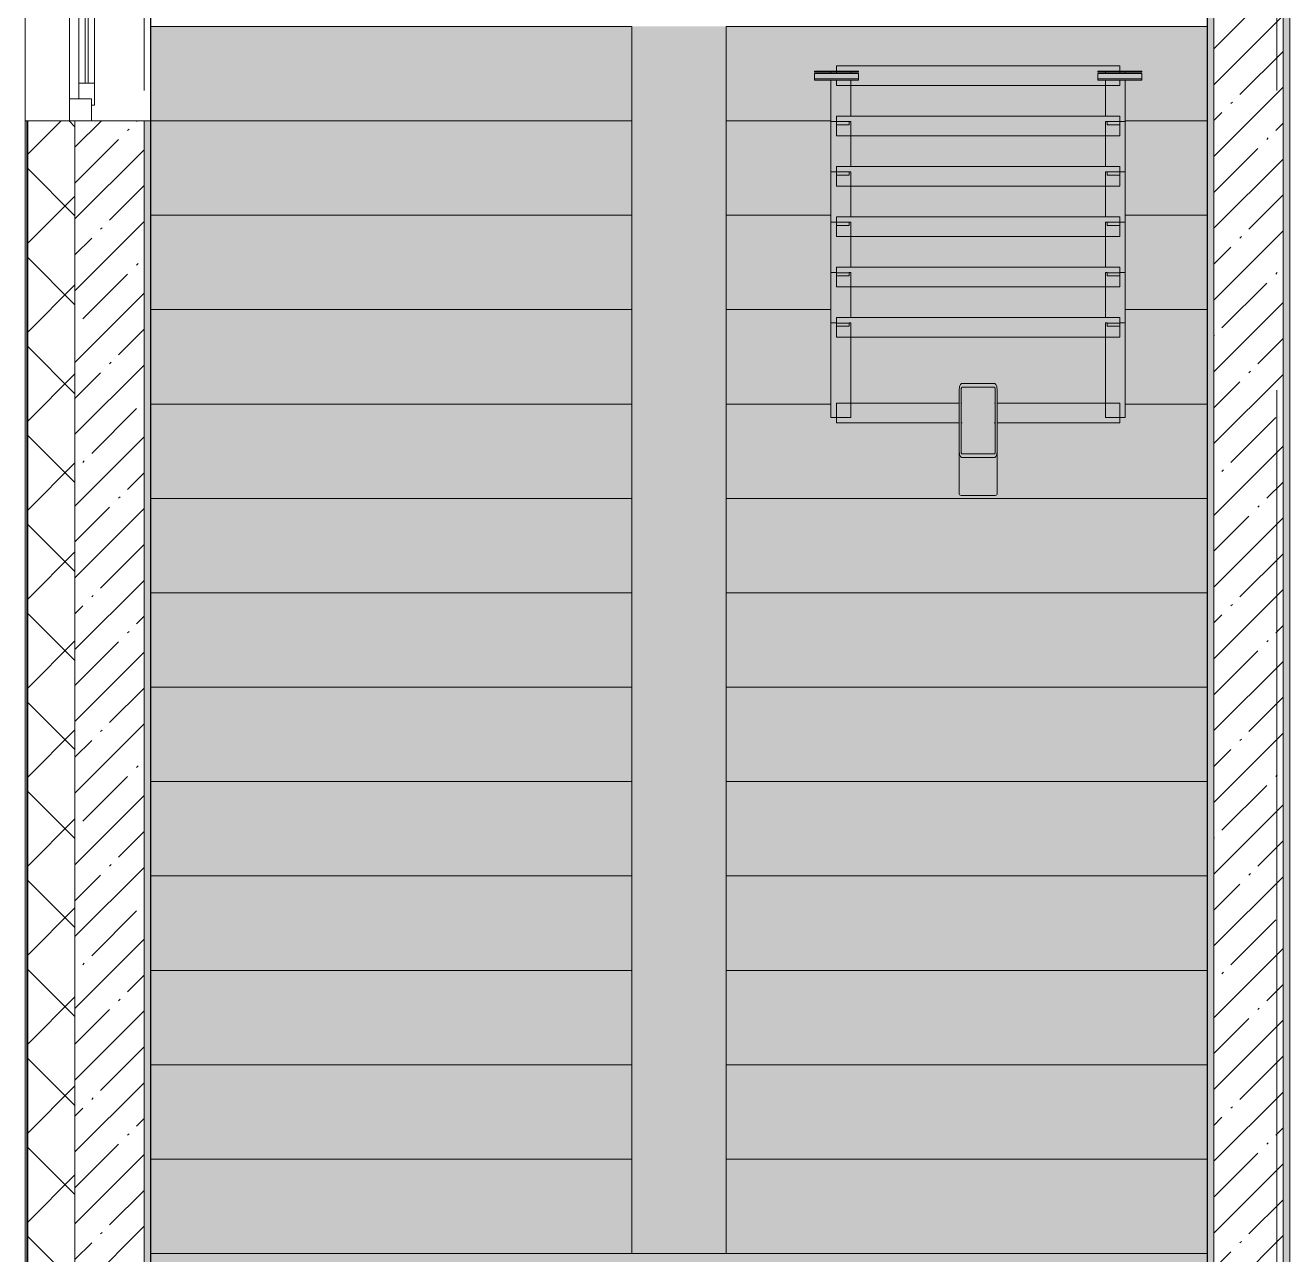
# Model space of a CAD drawing. Header units: millimetres. Extents: x -625 to 415037, y -3642 to 102118.
# Drawn here: x 288959 to 292978, y 1616 to 5524 of the extents above; entities that cross this region are included whole.
import ezdxf

# ---------------------------------------------------------------- set-up
doc = ezdxf.new("R2010")
doc.units = ezdxf.units.MM
doc.linetypes.add('Осевая', pattern=[6350, 1270, -952.5, 3175, -952.5])
doc.layers.add('A-AREA-PATT-3', color=7, linetype='Continuous', lineweight=5, true_color=0xe6fae8, transparency=1)
for name, color, linetype, lineweight in [('A-GENM', 7, 'Continuous', 9), ('A-GENM-1', 7, 'Continuous', 20), ('A-GLAZ', 7, 'Continuous', 9), ('A-GLAZ-1', 7, 'Continuous', 5), ('A-WALL', 7, 'Continuous', 5), ('I-WALL', 7, 'Continuous', 5), ('S-STRS', 7, 'Continuous', 9), ('Оси', 7, 'Continuous', 9), ('Оси-2', 7, 'Осевая', 9)]:
    doc.layers.add(name, color=color, linetype=linetype, lineweight=lineweight)
for name, color, linetype, lineweight, true_color in [('A-WALL-1', 9, 'Continuous', 5, 0x808080), ('A-WALL-FNSH-1', 9, 'Continuous', 5, 0x808080), ('S-STRS-1', 7, 'Continuous', 9, 0xeef6ff)]:
    doc.layers.add(name, color=color, linetype=linetype, lineweight=lineweight, true_color=true_color)
pattern_1 = [(45, (289227.4, 1e-08), (-114.0493, 114.0493), []), (45, (289341.45, 1e-08), (-114.0493, 114.0493), [201.612, -40.322, 6.706, -33.617])]
pattern_2 = [(0, (289227.4, 1e-08), (243.84, 60.96), [20.117, -162.763, 20.117, -162.763, -975.36]), (0, (289227.4, 1e-08), (243.84, 60.96), [-365.76, 20.117, -345.643, 20.117, -162.763, -426.72]), (0, (289227.4, 1e-08), (243.84, 60.96), [-914.4, 20.117, -101.803, 20.117, -284.683]), (120, (289318.84, 30.48), (-174.7129, 180.69163), [20.117, -162.763, 20.117, -162.763, -975.36]), (120, (289318.84, 30.48), (-174.7129, 180.69163), [-365.76, 20.117, -345.643, 20.117, -162.763, -426.72]), (120, (289318.84, 30.48), (-174.7129, 180.69163), [-914.4, 20.117, -101.803, 20.117, -284.683]), (240, (289349.32, 152.4), (-69.1271, -241.65163), [20.117, -162.763, 20.117, -162.763, -975.36]), (240, (289349.32, 152.4), (-69.1271, -241.65163), [-365.76, 20.117, -345.643, 20.117, -162.763, -426.72]), (240, (289349.32, 152.4), (-69.1271, -241.65163), [-914.4, 20.117, -101.803, 20.117, -284.683])]

# ---------------------------------------------------------------- blocks, each defined once
blk = doc.blocks.new('120_Окно_СКБ_2Ст - 120_Окно_СКБ_2Ст 2100х2400 _мал створка справа_-V545-Объем проектирования 3 этажа')
at = {"layer": 'A-GLAZ'}
for p, q in [((-1050, -127), (-1050, -57)), ((-1050, -57), (-980, -57)), ((-980, -57), (-980, -127)), ((150, -127), (150, -57)), ((150, -57), (220, -57)), ((220, -57), (220, -127)), ((980, -127), (980, -57)), ((980, -57), (1050, -57)), ((1050, -57), (1050, -127)), ((150, -87), (-980, -87)), ((-980, -87), (-980, -127)), ((-930, -137), (-930, -87)), ((100, -137), (100, -87)), ((150, -127), (150, -87)), ((980, -87), (220, -87)), ((220, -87), (220, -127)), ((270, -137), (270, -87)), ((930, -137), (930, -87)), ((980, -127), (980, -87)), ((-980, -127), (-1050, -127)), ((-980, -127), (-1000, -127)), ((-1000, -127), (-1000, -137)), ((-1000, -137), (170, -137)), ((170, -137), (-1000, -137)), ((220, -127), (150, -127)), ((170, -127), (150, -127)), ((170, -137), (170, -127)), ((220, -127), (200, -127)), ((200, -127), (200, -137)), ((200, -137), (1000, -137)), ((1000, -137), (200, -137)), ((1050, -127), (980, -127)), ((1000, -127), (980, -127)), ((1000, -137), (1000, -127))]:
    blk.add_line(p, q, dxfattribs=at)
at = {"layer": 'A-GLAZ-1'}
for p, q in [((1050, -57), (-1050, -57)), ((-930, -107), (100, -107)), ((100, -117), (-930, -117)), ((270, -107), (930, -107)), ((930, -117), (270, -117)), ((-1050, -127), (-1000, -127)), ((170, -127), (200, -127)), ((1000, -127), (1050, -127))]:
    blk.add_line(p, q, dxfattribs=at)
blk = doc.blocks.new('ОМ_Полоса_Трапеция прямоугольная_Прокат_ГОСТ 103-2006 - ОМ_Полоса_Трапеция прямоугольная_Прокат_ГОСТ 103-2006-21111644-Объем проектирования 3 этажа')
at = {"layer": 'A-GENM'}
for p, q in [((122699.4, 14726.5), (122699.4, 14736.5)), ((122699.4, 14736.5), (122739.4, 14736.5)), ((122739.4, 14726.5), (122699.4, 14726.5)), ((122739.4, 14736.5), (122739.4, 14726.5))]:
    blk.add_line(p, q, dxfattribs=at)
blk = doc.blocks.new('ОМ_Полоса_Трапеция прямоугольная_Прокат_ГОСТ 103-2006 - ОМ_Полоса_Трапеция прямоугольная_Прокат_ГОСТ 103-2006-V573-Объем проектирования 3 этажа')
at = {"layer": 'A-GENM-1'}
for p, q in [((122699.4, 14416.5), (122699.4, 14406.5)), ((122739.4, 14416.5), (122699.4, 14416.5)), ((122699.4, 14406.5), (122739.4, 14406.5)), ((122739.4, 14406.5), (122739.4, 14416.5))]:
    blk.add_line(p, q, dxfattribs=at)
blk = doc.blocks.new('ОМ_Полоса_Трапеция прямоугольная_Прокат_ГОСТ 103-2006 - ОМ_Полоса_Трапеция прямоугольная_Прокат_ГОСТ 103-2006-V574-Объем проектирования 3 этажа')
at = {"layer": 'A-GENM-1'}
for p, q in [((122699.4, 14256.5), (122699.4, 14246.5)), ((122739.4, 14256.5), (122699.4, 14256.5)), ((122699.4, 14246.5), (122739.4, 14246.5)), ((122739.4, 14246.5), (122739.4, 14256.5))]:
    blk.add_line(p, q, dxfattribs=at)
blk = doc.blocks.new('ОМ_Полоса_Трапеция прямоугольная_Прокат_ГОСТ 103-2006 - ОМ_Полоса_Трапеция прямоугольная_Прокат_ГОСТ 103-2006-V575-Объем проектирования 3 этажа')
at = {"layer": 'A-GENM-1'}
for p, q in [((122699.4, 14096.5), (122699.4, 14086.5)), ((122739.4, 14096.5), (122699.4, 14096.5)), ((122699.4, 14086.5), (122739.4, 14086.5)), ((122739.4, 14086.5), (122739.4, 14096.5))]:
    blk.add_line(p, q, dxfattribs=at)
blk = doc.blocks.new('ОМ_Полоса_Прокат_ГОСТ 103-2006 - ОМ_Полоса_Прокат_ГОСТ 103-2006-22193251-Объем проектирования 3 этажа')
at = {"layer": 'A-GENM'}
for p, q in [((122809.4, 13929.5), (122669.4, 13929.5)), ((122669.4, 13929.5), (122669.4, 13926.5)), ((122669.4, 13926.5), (122809.4, 13926.5)), ((122809.4, 13926.5), (122809.4, 13929.5))]:
    blk.add_line(p, q, dxfattribs=at)
blk = doc.blocks.new('ОМ_Полоса_Прокат_ГОСТ 103-2006 - ОМ_Полоса_Прокат_ГОСТ 103-2006-22193252-Объем проектирования 3 этажа')
at = {"layer": 'A-GENM'}
for p, q in [((122669.4, 13933.9), (122669.4, 13950.8)), ((122809.4, 13950.8), (122809.4, 13933.9)), ((122809.4, 13933.9), (122669.4, 13933.9))]:
    blk.add_line(p, q, dxfattribs=at)
at = {"layer": 'A-GENM-1'}
for p, q in [((122669.4, 13954.2), (122669.4, 13950.8)), ((122809.4, 13954.2), (122669.4, 13954.2)), ((122669.4, 13950.8), (122809.4, 13950.8)), ((122809.4, 13950.8), (122809.4, 13954.2))]:
    blk.add_line(p, q, dxfattribs=at)
blk = doc.blocks.new('ОМ_Полоса_Трапеция прямоугольная_Прокат_ГОСТ 103-2006 - ОМ_Полоса_Трапеция прямоугольная_Прокат_ГОСТ 103-2006-21111686-Объем проектирования 3 этажа')
at = {"layer": 'A-GENM'}
for p, q in [((121839.4, 14736.5), (121879.4, 14736.5)), ((121839.4, 14726.5), (121839.4, 14736.5)), ((121879.4, 14726.5), (121839.4, 14726.5)), ((121879.4, 14736.5), (121879.4, 14726.5))]:
    blk.add_line(p, q, dxfattribs=at)
blk = doc.blocks.new('ОМ_Полоса_Трапеция прямоугольная_Прокат_ГОСТ 103-2006 - ОМ_Полоса_Трапеция прямоугольная_Прокат_ГОСТ 103-2006-V576-Объем проектирования 3 этажа')
at = {"layer": 'A-GENM-1'}
for p, q in [((121879.4, 14416.5), (121839.4, 14416.5)), ((121839.4, 14416.5), (121839.4, 14406.5)), ((121839.4, 14406.5), (121879.4, 14406.5)), ((121879.4, 14406.5), (121879.4, 14416.5))]:
    blk.add_line(p, q, dxfattribs=at)
blk = doc.blocks.new('ОМ_Полоса_Трапеция прямоугольная_Прокат_ГОСТ 103-2006 - ОМ_Полоса_Трапеция прямоугольная_Прокат_ГОСТ 103-2006-V577-Объем проектирования 3 этажа')
at = {"layer": 'A-GENM-1'}
for p, q in [((121879.4, 14256.5), (121839.4, 14256.5)), ((121839.4, 14256.5), (121839.4, 14246.5)), ((121839.4, 14246.5), (121879.4, 14246.5)), ((121879.4, 14246.5), (121879.4, 14256.5))]:
    blk.add_line(p, q, dxfattribs=at)
blk = doc.blocks.new('ОМ_Полоса_Трапеция прямоугольная_Прокат_ГОСТ 103-2006 - ОМ_Полоса_Трапеция прямоугольная_Прокат_ГОСТ 103-2006-V578-Объем проектирования 3 этажа')
at = {"layer": 'A-GENM-1'}
for p, q in [((121879.4, 14096.5), (121839.4, 14096.5)), ((121839.4, 14096.5), (121839.4, 14086.5)), ((121839.4, 14086.5), (121879.4, 14086.5)), ((121879.4, 14086.5), (121879.4, 14096.5))]:
    blk.add_line(p, q, dxfattribs=at)
blk = doc.blocks.new('ОМ_Полоса_Прокат_ГОСТ 103-2006 - ОМ_Полоса_Прокат_ГОСТ 103-2006-22193295-Объем проектирования 3 этажа')
at = {"layer": 'A-GENM'}
for p, q in [((121909.4, 13929.5), (121769.4, 13929.5)), ((121769.4, 13929.5), (121769.4, 13926.5)), ((121769.4, 13926.5), (121909.4, 13926.5)), ((121909.4, 13926.5), (121909.4, 13929.5))]:
    blk.add_line(p, q, dxfattribs=at)
blk = doc.blocks.new('ОМ_Полоса_Прокат_ГОСТ 103-2006 - ОМ_Полоса_Прокат_ГОСТ 103-2006-22193296-Объем проектирования 3 этажа')
at = {"layer": 'A-GENM'}
for p, q in [((121769.4, 13933.9), (121769.4, 13950.8)), ((121909.4, 13950.8), (121909.4, 13933.9)), ((121909.4, 13933.9), (121769.4, 13933.9))]:
    blk.add_line(p, q, dxfattribs=at)
at = {"layer": 'A-GENM-1'}
for p, q in [((121909.4, 13954.2), (121769.4, 13954.2)), ((121769.4, 13954.2), (121769.4, 13950.8)), ((121769.4, 13950.8), (121909.4, 13950.8)), ((121909.4, 13950.8), (121909.4, 13954.2))]:
    blk.add_line(p, q, dxfattribs=at)
blk = doc.blocks.new('ОМ_Труба_ГОСТ 8639-82 - ОМ_Труба_ГОСТ 8639-82-21111694-Объем проектирования 3 этажа')
at = {"layer": 'A-GENM'}
for p, q in [((122238.4, 15275.1), (122340.4, 15275.1)), ((122229.4, 15270.5), (122229.4, 15136.5)), ((122349.4, 15136.5), (122349.4, 15270.5)), ((122238.4, 15154.2), (122340.4, 15154.2)), ((122229.4, 14936.4), (122229.4, 15136.5)), ((122235.4, 15136.5), (122235.4, 14936.4)), ((122340.4, 15142.4), (122238.4, 15142.4)), ((122343.4, 14936.4), (122343.4, 15136.5)), ((122349.4, 15136.5), (122349.4, 14936.4)), ((122238.4, 14930.5), (122340.4, 14930.5)), ((122340.4, 14918.8), (122238.4, 14918.8))]:
    blk.add_line(p, q, dxfattribs=at)
at = {"layer": 'A-GENM', "flags": 128}
for points in [[(122229.4, 15136.5), (122229.6, 15140), (122230.1, 15143.3), (122231, 15146.3), (122232.1, 15149), (122233.4, 15151.2), (122235, 15152.8), (122236.7, 15153.8), (122238.4, 15154.2)], [(122340.4, 15154.2), (122342.2, 15153.8), (122343.9, 15152.8), (122345.4, 15151.2), (122346.8, 15149), (122347.9, 15146.3), (122348.8, 15143.3), (122349.3, 15140), (122349.4, 15136.5)], [(122238.4, 15142.4), (122237.9, 15142.3), (122237.3, 15141.9), (122236.8, 15141.4), (122236.3, 15140.7), (122235.9, 15139.8), (122235.7, 15138.8), (122235.5, 15137.7), (122235.4, 15136.5)], [(122343.4, 15136.5), (122343.4, 15137.7), (122343.2, 15138.8), (122342.9, 15139.8), (122342.6, 15140.7), (122342.1, 15141.4), (122341.6, 15141.9), (122341, 15142.3), (122340.4, 15142.4)], [(122238.4, 14918.8), (122236.7, 14919.1), (122235, 14920.1), (122233.4, 14921.8), (122232.1, 14923.9), (122231, 14926.6), (122230.1, 14929.7), (122229.6, 14933), (122229.4, 14936.4)], [(122235.4, 14936.4), (122235.5, 14935.3), (122235.7, 14934.2), (122235.9, 14933.2), (122236.3, 14932.3), (122236.8, 14931.5), (122237.3, 14931), (122237.9, 14930.7), (122238.4, 14930.5)], [(122349.4, 14936.4), (122349.3, 14933), (122348.8, 14929.7), (122347.9, 14926.6), (122346.8, 14923.9), (122345.4, 14921.8), (122343.9, 14920.1), (122342.2, 14919.1), (122340.4, 14918.8)], [(122340.4, 14930.5), (122341, 14930.7), (122341.6, 14931), (122342.1, 14931.5), (122342.6, 14932.3), (122342.9, 14933.2), (122343.2, 14934.2), (122343.4, 14935.3), (122343.4, 14936.4)]]:
    blk.add_lwpolyline(points, dxfattribs=at)
at = {"layer": 'A-GENM'}
for centre, start_param, end_param in [((122238.4, 15270.5), 1.570796, 3.141593), ((122340.4, 15270.5), 0, 1.570796)]:
    blk.add_ellipse(centre, major_axis=(9, 0), ratio=0.509802, start_param=start_param, end_param=end_param, dxfattribs=at)
blk = doc.blocks.new('ОМ_Уголок_ГОСТ 8509-93 - ОМ_Уголок_ГОСТ 8509-93-22194532-Объем проектирования 3 этажа')
at = {"layer": 'A-GENM'}
for p, q in [((0, 45.2), (0, -17.8)), ((390, 45.2), (0, 45.2)), ((398.5, 45.2), (396, 45.2)), ((504, 45.2), (501.5, 45.2)), ((900, 45.2), (510, 45.2)), ((900, -17.8), (900, 45.2)), ((0, -17.8), (390, -17.8)), ((396, -17.8), (399, -17.8)), ((501, -17.8), (504, -17.8)), ((510, -17.8), (900, -17.8))]:
    blk.add_line(p, q, dxfattribs=at)
blk = doc.blocks.new('ОМ_Уголок_ГОСТ 8509-93 - ОМ_Уголок_ГОСТ 8509-93-V579-Объем проектирования 3 этажа')
at = {"layer": 'A-GENM'}
for p, q in [((0, 45.2), (0, 10)), ((900, 45.2), (0, 45.2)), ((900, 10), (900, 45.2)), ((0, 0), (0, -17.8)), ((0, -17.8), (900, -17.8)), ((900, -17.8), (900, 0))]:
    blk.add_line(p, q, dxfattribs=at)
blk = doc.blocks.new('ОМ_Уголок_ГОСТ 8509-93 - ОМ_Уголок_ГОСТ 8509-93-22194533-Объем проектирования 3 этажа')
at = {"layer": 'A-GENM'}
for p, q in [((0, 45.2), (0, 40)), ((300, 45.2), (0, 45.2)), ((300, -17.8), (300, 45.2)), ((0, 0), (0, -17.8)), ((0, -17.8), (300, -17.8))]:
    blk.add_line(p, q, dxfattribs=at)
blk = doc.blocks.new('ОМ_Уголок_ГОСТ 8509-93 - ОМ_Уголок_ГОСТ 8509-93-V580-Объем проектирования 3 этажа')
at = {"layer": 'A-GENM'}
for p, q in [((0, 45.2), (0, -17.8)), ((300, 45.2), (0, 45.2)), ((300, 40), (300, 45.2)), ((0, -17.8), (300, -17.8)), ((300, -17.8), (300, 0))]:
    blk.add_line(p, q, dxfattribs=at)
blk = doc.blocks.new('ОМ_Уголок_ГОСТ 8509-93 - ОМ_Уголок_ГОСТ 8509-93-V581-Объем проектирования 3 этажа')
at = {"layer": 'A-GENM'}
for p, q in [((0, 45.2), (0, 40)), ((142.2, 45.2), (0, 45.2)), ((0, 0), (0, -17.8)), ((0, -17.8), (160, -17.8))]:
    blk.add_line(p, q, dxfattribs=at)
blk = doc.blocks.new('ОМ_Уголок_ГОСТ 8509-93 - ОМ_Уголок_ГОСТ 8509-93-V582-Объем проектирования 3 этажа')
at = {"layer": 'A-GENM'}
for p, q in [((300, 45.2), (157.8, 45.2)), ((300, 40), (300, 45.2)), ((140, -17.8), (300, -17.8)), ((300, -17.8), (300, 0))]:
    blk.add_line(p, q, dxfattribs=at)
blk = doc.blocks.new('ОМ_Уголок_ГОСТ 8509-93 - ОМ_Уголок_ГОСТ 8509-93-V583-Объем проектирования 3 этажа')
at = {"layer": 'A-GENM'}
for p, q in [((0, 45.2), (0, 27.8)), ((900, 45.2), (0, 45.2)), ((900, 27.8), (900, 45.2)), ((0, 7.4), (0, -17.8)), ((900, -17.8), (900, 7.4)), ((0, -17.8), (900, -17.8))]:
    blk.add_line(p, q, dxfattribs=at)
blk = doc.blocks.new('ОМ_Уголок_ГОСТ 8509-93 - ОМ_Уголок_ГОСТ 8509-93-V584-Объем проектирования 3 этажа')
at = {"layer": 'A-GENM'}
for p, q in [((0, 45.2), (0, -17.8)), ((7.4, 45.2), (0, 45.2)), ((142.2, 45.2), (27.8, 45.2)), ((0, -17.8), (7.4, -17.8)), ((27.8, -17.8), (160, -17.8))]:
    blk.add_line(p, q, dxfattribs=at)
blk = doc.blocks.new('ОМ_Уголок_ГОСТ 8509-93 - ОМ_Уголок_ГОСТ 8509-93-V585-Объем проектирования 3 этажа')
at = {"layer": 'A-GENM'}
for p, q in [((272.2, 45.2), (157.8, 45.2)), ((300, 45.2), (292.6, 45.2)), ((300, -17.8), (300, 45.2)), ((140, -17.8), (272.2, -17.8)), ((292.6, -17.8), (300, -17.8))]:
    blk.add_line(p, q, dxfattribs=at)

msp = doc.modelspace()

# ---------------------------------------------------------------- hatches: boundary and pattern name
at = {"layer": 'A-AREA-PATT-3'}
h = msp.add_hatch(color=256, dxfattribs=at)
h.paths.add_polyline_path([(291187.4, 1620), (291187.4, 5520), (290887.4, 5520), (290887.4, 1620), (291033.3, 1620)])
h.paths.add_polyline_path([(291928.1, 4167.5), (291934.1, 4167.5), (291931.9, 4161.6), (291928.7, 4161.6), (291928.3, 4164.1)])
h.paths.add_polyline_path([(292039.1, 4028.9), (292046.9, 4031.2), (292048.1, 4033.5), (292048.1, 4259.8), (292438.1, 4259.8), (292438.1, 4277.6), (292455.9, 4277.6), (292455.9, 5349.8), (292508.1, 5349.8), (292508.1, 5370.1), (292455.9, 5370.1), (292455.9, 5377.6), (292438.1, 5377.6), (292438.1, 5395.4), (291538.1, 5395.4), (291538.1, 5377.6), (291520.3, 5377.6), (291520.3, 5370.1), (291468.1, 5370.1), (291468.1, 5349.8), (291520.3, 5349.8), (291520.3, 4277.6), (291538.1, 4277.6), (291538.1, 4259.8), (291928.1, 4259.8), (291929.6, 4031), (291934.8, 4029), (291937.1, 4028.9)])
h.paths.add_polyline_path([(292047.4, 4160.8), (292042.1, 4162.6), (292042.1, 4167.5), (292048.1, 4167.5), (292047.6, 4161.6)])
at = {"layer": 'A-WALL'}
h = msp.add_hatch(dxfattribs=at)
h.set_pattern_fill('FP_24', color=256, style=0, pattern_type=2)
h.set_pattern_definition([(45, (289227.4, 1e-08), (-141.4214, 141.4214), []), (135, (289227.4, 1e-08), (-141.4214, -141.4214), [])])
h.paths.add_polyline_path([(288967.4, -100), (289117.4, -100), (289117.4, 5220), (288967.4, 5220), (288967.4, 120)])
h.paths.add_polyline_path([(289099.4, 7320), (289117.4, 7320), (289117.4, 8520), (288967.4, 8520), (288967.4, 7320)])
h.paths.add_polyline_path([(289099.4, 10820), (289117.4, 10820), (289117.4, 12220), (288967.4, 12220), (288967.4, 10820)])
h.paths.add_polyline_path([(288967.4, 13120), (289117.4, 13120), (289117.4, 15073), (288967.4, 15073), (288967.4, 13963.3)])
at = {"layer": 'I-WALL'}
h = msp.add_hatch(dxfattribs=at)
h.set_pattern_fill('FP_1', color=256, style=0, pattern_type=2)
h.set_pattern_definition(pattern_1)
h.paths.add_polyline_path([(289117.4, -100), (289337.4, -100), (289337.4, 5220), (289117.4, 5220), (289117.4, 120)])
h.paths.add_polyline_path([(289337.4, 7320), (289337.4, 7900), (289117.4, 7900), (289117.4, 7320), (289169.4, 7320)])
h = msp.add_hatch(dxfattribs=at)
h.set_pattern_fill('FP_1', color=256, style=0, pattern_type=2)
h.set_pattern_definition(pattern_1)
h.paths.add_polyline_path([(292737.4, -100), (292957.4, -100), (292957.4, 7900), (292737.4, 7900), (292737.4, -48)])
h = msp.add_hatch(dxfattribs=at)
h.set_pattern_fill('FP_191', color=256, style=0, pattern_type=2)
h.set_pattern_definition(pattern_2)
h.paths.add_polyline_path([(292957.4, 400), (292977.4, 400), (292977.4, 7679), (292957.4, 7680), (292957.4, 2377.2)])
h = msp.add_hatch(dxfattribs=at)
h.set_pattern_fill('FP_191', color=256, style=0, pattern_type=2)
h.set_pattern_definition(pattern_2)
h.paths.add_polyline_path([(289357.4, 120), (289357.4, 5220), (289337.4, 5220), (289337.4, 120)])
h.paths.add_polyline_path([(289337.4, 7320), (289357.4, 7320), (289357.4, 7659), (289337.4, 7659.8), (289337.4, 7643.6)])
h = msp.add_hatch(dxfattribs=at)
h.set_pattern_fill('FP_191', color=256, style=0, pattern_type=2)
h.set_pattern_definition(pattern_2)
h.paths.add_polyline_path([(292737.4, 140), (292737.4, 7660), (292717.4, 7659), (292717.4, 536), (292717.4, 535), (292717.4, 141), (292727.4, 140.5)])
at = {"layer": 'S-STRS-1'}
for points in [[(290887.4, 5220), (290887.4, 5520), (289357.4, 5520), (289357.4, 5220)], [(292717.4, 5220), (292717.4, 5520), (291187.4, 5520), (291187.4, 5220), (291520.3, 5220), (291520.3, 5349.8), (291468.1, 5349.8), (291468.1, 5370.1), (291520.3, 5370.1), (291520.3, 5377.6), (291538.1, 5377.6), (291538.1, 5395.4), (292438.1, 5395.4), (292438.1, 5377.6), (292455.9, 5377.6), (292455.9, 5370.1), (292508.1, 5370.1), (292508.1, 5349.8), (292455.9, 5349.8), (292455.9, 5220), (292664.9, 5220)], [(290887.4, 4920), (290887.4, 5220), (289357.4, 5220), (289357.4, 4920)], [(290887.4, 4620), (290887.4, 4920), (289357.4, 4920), (289357.4, 4620)], [(289357.4, 4320), (290887.4, 4320), (290887.4, 4620), (289357.4, 4620)], [(289357.4, 4020), (290887.4, 4020), (290887.4, 4320), (289357.4, 4320)], [(289357.4, 3720), (290887.4, 3720), (290887.4, 4020), (289357.4, 4020)], [(291187.4, 3720), (292717.4, 3720), (292717.4, 4020), (291187.4, 4020)], [(289357.4, 3420), (290887.4, 3420), (290887.4, 3720), (289357.4, 3720)], [(292717.4, 3420), (292717.4, 3720), (291187.4, 3720), (291187.4, 3420), (292423.1, 3420)], [(289357.4, 3120), (290887.4, 3120), (290887.4, 3420), (289357.4, 3420)], [(291187.4, 3120), (292717.4, 3120), (292717.4, 3420), (291187.4, 3420)], [(289357.4, 2820), (290887.4, 2820), (290887.4, 3120), (289357.4, 3120)], [(292423.1, 2820), (292717.4, 2820), (292717.4, 3120), (291187.4, 3120), (291187.4, 2820), (292121.1, 2820)], [(289357.4, 2520), (290887.4, 2520), (290887.4, 2820), (289357.4, 2820)], [(292717.4, 2520), (292717.4, 2820), (291187.4, 2820), (291187.4, 2520), (292121.1, 2520)], [(290887.4, 2220), (290887.4, 2520), (289357.4, 2520), (289357.4, 2220)], [(292717.4, 2220), (292717.4, 2520), (291187.4, 2520), (291187.4, 2220)], [(290887.4, 1920), (290887.4, 2220), (289357.4, 2220), (289357.4, 1920)], [(291187.4, 1920), (292717.4, 1920), (292717.4, 2220), (291187.4, 2220)], [(289357.4, 1620), (290887.4, 1620), (290887.4, 1920), (289357.4, 1920)], [(291187.4, 1620), (292717.4, 1620), (292717.4, 1920), (291187.4, 1920)], [(289357.4, 120), (289358.4, 140), (292362.4, 139.9), (292362.4, 140), (292717.4, 141), (292717.4, 535), (292717.4, 536), (292717.4, 1620), (289357.4, 1620), (289357.4, 139.4)]]:
    msp.add_hatch(color=256, dxfattribs=at).paths.add_polyline_path(points)
h = msp.add_hatch(color=256, dxfattribs=at)
h.paths.add_polyline_path([(292717.4, 4920), (292717.4, 5220), (292455.9, 5220), (292455.9, 4920), (292664.9, 4920)])
h.paths.add_polyline_path([(291187.4, 4920), (291520.3, 4920), (291520.3, 5220), (291187.4, 5220), (291187.4, 4932.6)])
h = msp.add_hatch(color=256, dxfattribs=at)
h.paths.add_polyline_path([(292717.4, 4620), (292717.4, 4920), (292455.9, 4920), (292455.9, 4620), (292664.9, 4620)])
h.paths.add_polyline_path([(291520.3, 4620), (291520.3, 4920), (291187.4, 4920), (291187.4, 4620)])
h = msp.add_hatch(color=256, dxfattribs=at)
h.paths.add_polyline_path([(291187.4, 4320), (291520.3, 4320), (291520.3, 4620), (291187.4, 4620), (291187.4, 4419.8)])
h.paths.add_polyline_path([(292717.4, 4320), (292717.4, 4620), (292455.9, 4620), (292455.9, 4320)])
h = msp.add_hatch(color=256, dxfattribs=at)
h.paths.add_polyline_path([(292048.1, 4167.5), (292042.1, 4167.5), (292044.3, 4161.6), (292047.7, 4162.6), (292047.9, 4164.1)])
h.paths.add_polyline_path([(291928.1, 4167.5), (291930.8, 4161.3), (291934.1, 4162.6), (291932.1, 4167.5), (291928.3, 4167.5)])
h.paths.add_polyline_path([(291553.1, 4020), (292717.4, 4020), (292717.4, 4320), (292455.9, 4320), (292455.9, 4277.6), (292438.1, 4277.6), (292438.1, 4259.8), (292048.1, 4259.8), (292046.6, 4031), (292040.9, 4029), (292039.1, 4028.9), (291929.3, 4031.2), (291928.1, 4033.5), (291928.1, 4259.8), (291538.1, 4259.8), (291538.1, 4277.6), (291520.3, 4277.6), (291520.3, 4320), (291187.4, 4320), (291187.4, 4020), (291538.1, 4020)])

# ---------------------------------------------------------------- linework, layer by layer
at = {"layer": 'A-WALL'}
for p, q in [((292737.4, 120), (292737.4, 7680)), ((288959.4, 5220), (288959.4, 7320)), ((288964.4, 5220), (288964.4, -253)), ((288967.4, 5220), (288967.4, -250)), ((289117.4, -100), (289117.4, 5220)), ((289337.4, 120), (289337.4, 5220)), ((289357.4, 5220), (289357.4, 140)), ((289357.4, 140), (289357.4, 5220))]:
    msp.add_line(p, q, dxfattribs=at)
at = {"layer": 'A-WALL-1'}
for p, q in [((292957.4, 7900), (292957.4, 400)), ((292717.4, 7659), (292717.4, 141)), ((289357.4, 5220), (288967.4, 5220))]:
    msp.add_line(p, q, dxfattribs=at)
at = {"layer": 'A-WALL-FNSH-1'}
for p, q in [((292978.4, -48), (292978.4, 7679)), ((292716.4, 5459.5), (292716.4, 497.5)), ((288967.4, 5220), (288959.4, 5220)), ((288959.4, 5220), (288959.4, -258)), ((289358.4, 5220), (289357.4, 5220))]:
    msp.add_line(p, q, dxfattribs=at)
at = {"layer": 'I-WALL'}
for p, q in [((289358.4, 7659), (289358.4, 141)), ((292716.4, 5459.5), (292716.4, 7659)), ((289357.4, 5220), (289357.4, 7320)), ((289357.4, 5520), (289357.4, 5220)), ((289358.4, 5229.7), (289357.4, 5229.7)), ((289358.4, 5213), (289357.4, 5213))]:
    msp.add_line(p, q, dxfattribs=at)
at = {"layer": 'S-STRS'}
for p, q in [((289357.4, 5520), (290887.4, 5520)), ((290887.4, 5220), (290887.4, 5520)), ((292717.4, 5520), (291187.4, 5520)), ((291187.4, 5520), (291187.4, 5220)), ((292717.4, 5520), (291187.4, 5520)), ((289357.4, 5220), (290887.4, 5220)), ((289357.4, 5220), (290887.4, 5220)), ((290887.4, 4920), (290887.4, 5220)), ((291187.4, 5220), (291187.4, 4920)), ((291520.3, 5220), (291187.4, 5220)), ((291520.3, 5220), (291187.4, 5220)), ((292717.4, 5220), (292455.9, 5220)), ((292717.4, 5220), (292455.9, 5220)), ((289357.4, 4920), (290887.4, 4920)), ((289357.4, 4920), (290887.4, 4920)), ((290887.4, 4620), (290887.4, 4920)), ((291187.4, 4920), (291187.4, 4620)), ((291520.3, 4920), (291187.4, 4920)), ((291520.3, 4920), (291187.4, 4920)), ((292717.4, 4920), (292455.9, 4920)), ((292717.4, 4920), (292455.9, 4920)), ((289357.4, 4620), (290887.4, 4620)), ((289357.4, 4620), (290887.4, 4620)), ((290887.4, 4320), (290887.4, 4620)), ((291187.4, 4620), (291187.4, 4320)), ((291520.3, 4620), (291187.4, 4620)), ((291520.3, 4620), (291187.4, 4620)), ((292717.4, 4620), (292455.9, 4620)), ((292717.4, 4620), (292455.9, 4620)), ((289357.4, 4320), (290887.4, 4320)), ((289357.4, 4320), (290887.4, 4320)), ((290887.4, 4020), (290887.4, 4320)), ((291187.4, 4320), (291187.4, 4020)), ((291520.3, 4320), (291187.4, 4320)), ((291520.3, 4320), (291187.4, 4320)), ((292717.4, 4320), (292455.9, 4320)), ((292717.4, 4320), (292455.9, 4320)), ((289357.4, 4020), (290887.4, 4020)), ((289357.4, 4020), (290887.4, 4020)), ((290887.4, 3720), (290887.4, 4020)), ((291187.4, 4020), (291187.4, 3720)), ((292717.4, 4020), (291187.4, 4020)), ((292717.4, 4020), (291187.4, 4020)), ((289357.4, 3720), (290887.4, 3720)), ((289357.4, 3720), (290887.4, 3720)), ((290887.4, 3420), (290887.4, 3720)), ((291187.4, 3720), (291187.4, 3420)), ((292717.4, 3720), (291187.4, 3720)), ((292717.4, 3720), (291187.4, 3720)), ((289357.4, 3420), (290887.4, 3420)), ((289357.4, 3420), (290887.4, 3420)), ((290887.4, 3120), (290887.4, 3420)), ((291187.4, 3420), (291187.4, 3120)), ((292717.4, 3420), (291187.4, 3420)), ((292717.4, 3420), (291187.4, 3420)), ((289357.4, 3120), (290887.4, 3120)), ((289357.4, 3120), (290887.4, 3120)), ((290887.4, 2820), (290887.4, 3120)), ((291187.4, 3120), (291187.4, 2820)), ((292717.4, 3120), (291187.4, 3120)), ((292717.4, 3120), (291187.4, 3120)), ((289357.4, 2820), (290887.4, 2820)), ((289357.4, 2820), (290887.4, 2820)), ((290887.4, 2520), (290887.4, 2820)), ((291187.4, 2820), (291187.4, 2520)), ((292717.4, 2820), (291187.4, 2820)), ((292717.4, 2820), (291187.4, 2820)), ((289357.4, 2520), (290887.4, 2520)), ((289357.4, 2520), (290887.4, 2520)), ((290887.4, 2220), (290887.4, 2520)), ((291187.4, 2520), (291187.4, 2220)), ((292717.4, 2520), (291187.4, 2520)), ((292717.4, 2520), (291187.4, 2520)), ((289357.4, 2220), (290887.4, 2220)), ((289357.4, 2220), (290887.4, 2220)), ((290887.4, 1920), (290887.4, 2220)), ((291187.4, 2220), (291187.4, 1920)), ((292717.4, 2220), (291187.4, 2220)), ((292717.4, 2220), (291187.4, 2220)), ((289357.4, 1920), (290887.4, 1920)), ((289357.4, 1920), (290887.4, 1920)), ((290887.4, 1620), (290887.4, 1920)), ((291187.4, 1920), (291187.4, 1620)), ((292717.4, 1920), (291187.4, 1920)), ((292717.4, 1920), (291187.4, 1920)), ((289357.4, 1620), (290887.4, 1620)), ((289357.4, 1620), (290887.4, 1620)), ((291187.4, 1620), (290887.4, 1620)), ((292717.4, 1620), (291187.4, 1620)), ((292717.4, 1620), (291187.4, 1620))]:
    msp.add_line(p, q, dxfattribs=at)
at = {"layer": 'Оси'}
for p, q in [((289337.4, -1906.3), (289337.4, 3093.7)), ((292937.4, -1906.3), (292937.4, 3093.7))]:
    msp.add_line(p, q, dxfattribs=at)
at = {"layer": 'Оси-2'}
for p, q in [((292937.4, 3093.7), (292937.4, 22398.1)), ((289337.4, 3093.7), (289337.4, 10380))]:
    msp.add_line(p, q, dxfattribs=at)

# ---------------------------------------------------------------- block references
at = {"layer": 'A-GENM', "extrusion": (0, 0, -1)}
for name, p, rotation in [('ОМ_Уголок_ГОСТ 8509-93 - ОМ_Уголок_ГОСТ 8509-93-V583-Объем проектирования 3 этажа', (-291538.1, 5377.6), 180), ('ОМ_Уголок_ГОСТ 8509-93 - ОМ_Уголок_ГОСТ 8509-93-V585-Объем проектирования 3 этажа', (-291538.1, 5077.6), 90.00000000000087), ('ОМ_Уголок_ГОСТ 8509-93 - ОМ_Уголок_ГОСТ 8509-93-V584-Объем проектирования 3 этажа', (-292438.1, 5377.6), 270.0000000000007), ('ОМ_Уголок_ГОСТ 8509-93 - ОМ_Уголок_ГОСТ 8509-93-V579-Объем проектирования 3 этажа', (-291538.1, 5217.6), 180), ('ОМ_Уголок_ГОСТ 8509-93 - ОМ_Уголок_ГОСТ 8509-93-V582-Объем проектирования 3 этажа', (-291538.1, 4917.6), 90.00000000000087), ('ОМ_Уголок_ГОСТ 8509-93 - ОМ_Уголок_ГОСТ 8509-93-V581-Объем проектирования 3 этажа', (-292438.1, 5217.6), 270.0000000000007), ('ОМ_Уголок_ГОСТ 8509-93 - ОМ_Уголок_ГОСТ 8509-93-V579-Объем проектирования 3 этажа', (-291538.1, 5057.6), 180), ('ОМ_Уголок_ГОСТ 8509-93 - ОМ_Уголок_ГОСТ 8509-93-V582-Объем проектирования 3 этажа', (-291538.1, 4757.6), 90.00000000000087), ('ОМ_Уголок_ГОСТ 8509-93 - ОМ_Уголок_ГОСТ 8509-93-V581-Объем проектирования 3 этажа', (-292438.1, 5057.6), 270.0000000000007), ('ОМ_Уголок_ГОСТ 8509-93 - ОМ_Уголок_ГОСТ 8509-93-V579-Объем проектирования 3 этажа', (-291538.1, 4897.6), 180), ('ОМ_Уголок_ГОСТ 8509-93 - ОМ_Уголок_ГОСТ 8509-93-V582-Объем проектирования 3 этажа', (-291538.1, 4597.6), 90.00000000000087), ('ОМ_Уголок_ГОСТ 8509-93 - ОМ_Уголок_ГОСТ 8509-93-V581-Объем проектирования 3 этажа', (-292438.1, 4897.6), 270.0000000000007), ('ОМ_Уголок_ГОСТ 8509-93 - ОМ_Уголок_ГОСТ 8509-93-V579-Объем проектирования 3 этажа', (-291538.1, 4737.6), 180), ('ОМ_Уголок_ГОСТ 8509-93 - ОМ_Уголок_ГОСТ 8509-93-V582-Объем проектирования 3 этажа', (-291538.1, 4437.6), 90.00000000000087), ('ОМ_Уголок_ГОСТ 8509-93 - ОМ_Уголок_ГОСТ 8509-93-V581-Объем проектирования 3 этажа', (-292438.1, 4737.6), 270.0000000000007), ('ОМ_Уголок_ГОСТ 8509-93 - ОМ_Уголок_ГОСТ 8509-93-V579-Объем проектирования 3 этажа', (-291538.1, 4577.6), 180), ('ОМ_Уголок_ГОСТ 8509-93 - ОМ_Уголок_ГОСТ 8509-93-V580-Объем проектирования 3 этажа', (-291538.1, 4277.6), 90.00000000000087), ('ОМ_Уголок_ГОСТ 8509-93 - ОМ_Уголок_ГОСТ 8509-93-22194533-Объем проектирования 3 этажа', (-292438.1, 4577.6), 270.0000000000007)]:
    msp.add_blockref(name, p, dxfattribs=dict(at, rotation=rotation))
at = {"layer": 'A-GENM', "rotation": 180}
for name, p in [('ОМ_Полоса_Прокат_ГОСТ 103-2006 - ОМ_Полоса_Прокат_ГОСТ 103-2006-22193251-Объем проектирования 3 этажа', (414277.6, 19304)), ('ОМ_Полоса_Прокат_ГОСТ 103-2006 - ОМ_Полоса_Прокат_ГОСТ 103-2006-22193252-Объем проектирования 3 этажа', (414277.6, 19304)), ('ОМ_Полоса_Прокат_ГОСТ 103-2006 - ОМ_Полоса_Прокат_ГОСТ 103-2006-22193295-Объем проектирования 3 этажа', (414277.6, 19304)), ('ОМ_Полоса_Прокат_ГОСТ 103-2006 - ОМ_Полоса_Прокат_ГОСТ 103-2006-22193296-Объем проектирования 3 этажа', (414277.6, 19304)), ('ОМ_Полоса_Трапеция прямоугольная_Прокат_ГОСТ 103-2006 - ОМ_Полоса_Трапеция прямоугольная_Прокат_ГОСТ 103-2006-V575-Объем проектирования 3 этажа', (414277.6, 19304)), ('ОМ_Полоса_Трапеция прямоугольная_Прокат_ГОСТ 103-2006 - ОМ_Полоса_Трапеция прямоугольная_Прокат_ГОСТ 103-2006-V578-Объем проектирования 3 этажа', (414277.6, 19304)), ('ОМ_Полоса_Трапеция прямоугольная_Прокат_ГОСТ 103-2006 - ОМ_Полоса_Трапеция прямоугольная_Прокат_ГОСТ 103-2006-V574-Объем проектирования 3 этажа', (414277.6, 19304)), ('ОМ_Полоса_Трапеция прямоугольная_Прокат_ГОСТ 103-2006 - ОМ_Полоса_Трапеция прямоугольная_Прокат_ГОСТ 103-2006-V577-Объем проектирования 3 этажа', (414277.6, 19304)), ('ОМ_Полоса_Трапеция прямоугольная_Прокат_ГОСТ 103-2006 - ОМ_Полоса_Трапеция прямоугольная_Прокат_ГОСТ 103-2006-V573-Объем проектирования 3 этажа', (414277.6, 19304)), ('ОМ_Полоса_Трапеция прямоугольная_Прокат_ГОСТ 103-2006 - ОМ_Полоса_Трапеция прямоугольная_Прокат_ГОСТ 103-2006-V576-Объем проектирования 3 этажа', (414277.6, 19304)), ('ОМ_Полоса_Трапеция прямоугольная_Прокат_ГОСТ 103-2006 - ОМ_Полоса_Трапеция прямоугольная_Прокат_ГОСТ 103-2006-21111644-Объем проектирования 3 этажа', (414277.6, 19464)), ('ОМ_Полоса_Трапеция прямоугольная_Прокат_ГОСТ 103-2006 - ОМ_Полоса_Трапеция прямоугольная_Прокат_ГОСТ 103-2006-21111686-Объем проектирования 3 этажа', (414277.6, 19464)), ('ОМ_Полоса_Трапеция прямоугольная_Прокат_ГОСТ 103-2006 - ОМ_Полоса_Трапеция прямоугольная_Прокат_ГОСТ 103-2006-21111644-Объем проектирования 3 этажа', (414277.6, 19304)), ('ОМ_Полоса_Трапеция прямоугольная_Прокат_ГОСТ 103-2006 - ОМ_Полоса_Трапеция прямоугольная_Прокат_ГОСТ 103-2006-21111686-Объем проектирования 3 этажа', (414277.6, 19304)), ('ОМ_Труба_ГОСТ 8639-82 - ОМ_Труба_ГОСТ 8639-82-21111694-Объем проектирования 3 этажа', (414277.6, 19304))]:
    msp.add_blockref(name, p, dxfattribs=at)
at = {"layer": 'A-GENM', "extrusion": (0, 0, -1)}
msp.add_blockref('ОМ_Уголок_ГОСТ 8509-93 - ОМ_Уголок_ГОСТ 8509-93-22194532-Объем проектирования 3 этажа', (-292438.1, 4277.6), dxfattribs=at)
at = {"layer": 'A-GLAZ', "color": 3, "rotation": 89.99999999999991}
msp.add_blockref('120_Окно_СКБ_2Ст - 120_Окно_СКБ_2Ст 2100х2400 _мал створка справа_-V545-Объем проектирования 3 этажа', (289042.4, 6270), dxfattribs=at)

doc.saveas('drawing.dxf')
